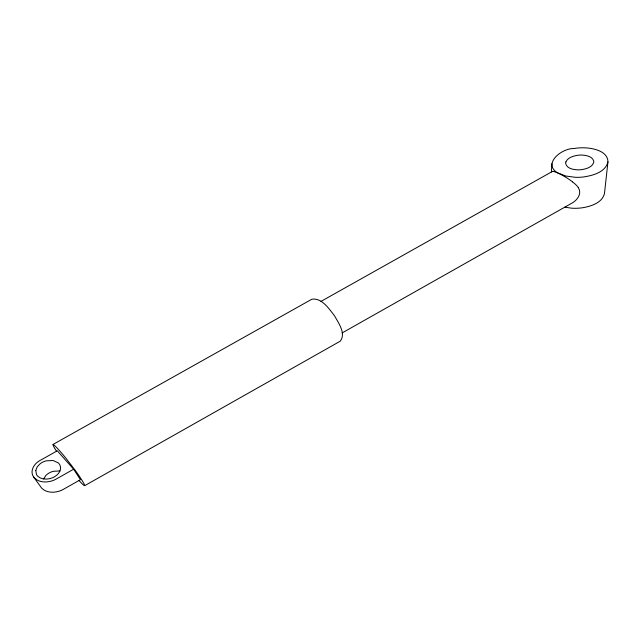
<?xml version="1.0" encoding="UTF-8"?>
<svg xmlns="http://www.w3.org/2000/svg" width="640" height="640" viewBox="0 0 640 640"><rect width="100%" height="100%" fill="white"/><g stroke="black" fill="none" stroke-linecap="round" stroke-linejoin="round"><path stroke-width="0.96" d="M564.816 207.152L571.48 208.168A49.176 44.92 -32 0 0 582.696 207.736C591.192 206.24 602.328 202.872 604.496 193.336L607.952 161.92C607.912 151.976 595.632 148.84 587.64 148.008A50.896 46.336 -28.1 0 0 574.016 148.504C560.496 148.264 540.264 165.864 560.656 174.352C564.76 176.528 568.76 178.944 572.464 181.768M551.416 171.992L551.848 163.672M607.952 161.92C605.376 172.28 592.92 175.504 583.672 176.944A53.424 48.848 -36.4 0 1 575.416 177.328L565.68 176.008L554.04 171.52M43.6 478.928L45.848 475.504A19.52 16.056 25.1 0 1 53.376 471.288L59.96 470.96M79.008 480.504C93.264 496.12 75.848 470.616 73.432 468.072A316.84 234.688 29 0 0 67.608 460.48C65.928 457.728 44.84 432.992 56.528 451.28M84.648 485.704L340.24 341.192C346.312 333.496 338.344 322.744 334.424 315.64C328.92 308.752 321.912 297.664 311.856 299.216L52.984 444.464M73.624 469.224L56.2 479.048A26.856 22.184 27 0 1 51.584 481C46.056 482.632 39.344 482.424 34.856 478.408A8.752 7.192 26.4 0 1 33.632 477.016C29.328 470.976 34.424 463.248 40.176 460.408L57.296 450.792L73.624 469.224L80.448 479.688L63.304 489.376A26.024 21.464 26.3 0 1 58.768 491.296C53.296 492.904 46.664 492.648 42.248 488.664A8.832 7.248 25.7 0 1 41.032 487.28L33.632 477.016M342.192 332.904L571.528 203.36C576.904 200.632 582.408 193.624 578.272 187.672M320.96 301.416L552.168 171.568M552.152 171.44A3.64 3.352 -29.9 0 1 553.968 171.568M572.376 181.88A29.392 26.96 -26.2 0 1 578.384 187.592M35.776 470.432L36.512 474.592A6.736 5.536 26.4 0 0 38.104 476.544C42.056 479.808 47.84 479.616 52.392 477.792A20.824 17.2 26.9 0 0 55.384 476.208C58.968 473.952 61.984 469.208 59.888 465A6.776 5.6 26.2 0 0 58.184 462.832L53.152 460.536L46.224 460.832A20.36 16.776 25.7 0 0 40.208 463.696L37.232 466.784L35.776 470.432M565.912 161.896L565.808 162.248A4.32 3.96 -31.8 0 0 565.712 163.6C566.968 168.68 573.376 169.632 577.816 169.84A26.48 24.2 -34.2 0 0 581.632 169.64C586.144 168.928 591.816 167.44 593.632 162.728A4.344 3.952 -32.2 0 0 593.712 161.008C592.32 156.464 586.712 155.432 582.584 155.096A25.88 23.6 -30 0 0 577.288 155.336C573.032 156.088 567.8 157.56 565.912 161.896"/></g></svg>
